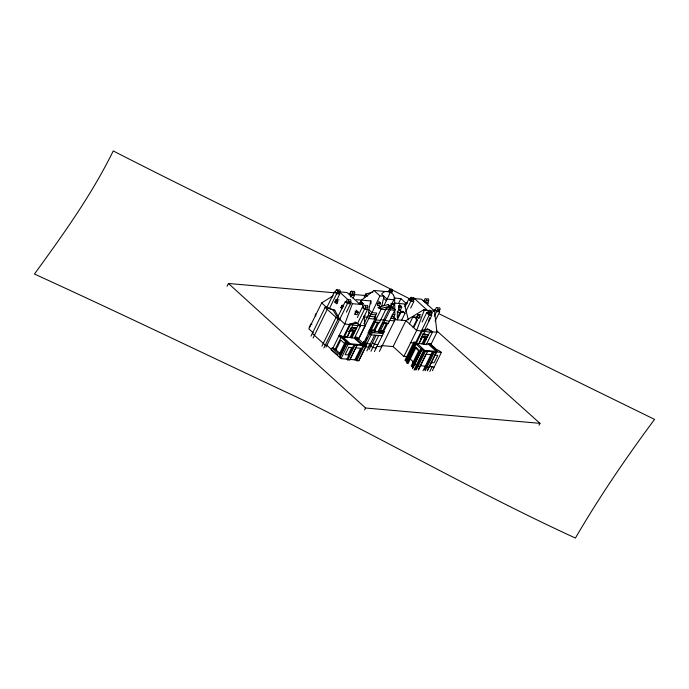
<?xml version="1.0" encoding="UTF-8"?>
<svg xmlns="http://www.w3.org/2000/svg" width="689" height="689" viewBox="0 0 689 689"><rect width="100%" height="100%" fill="white"/><g stroke="black" fill="none" stroke-linecap="round" stroke-linejoin="round"><path stroke-width="1.03" d="M356.127 310.076L358.22 312.263L357.074 314.597L355.007 314.417L355.042 312.754M359.994 304.219L360.028 302.557L361.079 301.532L363.172 303.728L362.405 305.287M368.684 316.285L368.822 309.662L370.768 300.955M370.923 303.927L370.983 300.972L356.23 299.646M378.545 301.119L380.638 303.306L379.484 305.649L377.417 305.46L377.469 302.971M390.99 306.683L391.059 303.358L392.144 304.34L394.203 304.529L393.057 306.863L390.99 306.683L392.144 304.34L393.557 303.651L394.203 304.529M401.782 311.781L399.672 310.11L397.398 311.394L397.269 317.939L400.102 312.177L402.85 311.342L405.106 313.133L401.618 320.239M398.552 309.335L398.621 306.019L399.672 304.994L401.765 307.191L400.619 309.525L398.552 309.335L399.706 307.001L401.119 306.312M428.963 321.048L428.997 319.386M390.654 306.26L393.858 299.749L387.132 299.147L381.637 294.143A6.821 6.416 14.1 0 1 385.418 291.507L388.613 291.438L389.931 292.636L391.636 292.791L392.463 290.887L392.162 289.836M349.185 331.633L351.183 327.559L356.592 328.317L356.265 328.016L353.801 333.02L353.311 330.367L350.77 330.143M353.801 333.02C355.386 329.712 350.279 329.48 349.142 331.9M422.581 334.053L428.48 334.759L428.153 334.466L425.699 339.462L425.526 337.274M425.699 339.462L425.991 338.144L425.199 336.818M410.937 300.947L411.876 297.932A1.344 0.956 -84.9 0 0 411.126 297.243L409.438 299.577L410.937 300.947L413.185 301.145L414.132 298.13A1.344 0.956 -84.9 0 0 413.383 297.45L412.565 298.001L410.317 297.803M350.09 301.593L352.38 303.677L344.793 323.994L332.925 348.109L332.124 348.04L331.211 349.9L340.039 357.712M393.118 346.601L405.899 320.626L423.787 309.688L424.269 310.128L416.681 330.444L403.9 356.42L393.118 346.601L381.163 345.525M391.283 289.75L389.078 294.832A6.821 0.456 -65.2 0 1 387.132 299.147L383.911 305.683M374.411 351.562L384.298 331.616L379.088 330.746L383.032 322.736L388.217 323.641L395.124 309.594L388.002 304.572L379.828 306.803L379.01 308.457L377.994 307.535L381.766 306.123L383.98 296.27L379.923 295.908L370.294 316.225M370.019 333.416L365.471 342.648L364.197 342.02L364.869 342.045M368.916 332.744L369.175 333.304M227.06 286.245L228.429 283.48L334.475 292.799M309.18 327.456L310.98 323.787L311.884 324.605M316.087 313.417L315.166 315.286L315.924 316.001M333.183 295.727L321.66 302.927L308.879 328.903L313.254 332.89M310.963 336.172L325.329 306.984L334.776 310.231L339.643 319.308L338.032 319.205L325.105 307.432L326.767 307.578L334.553 291.757L336.706 293.721L339.755 293.996L335.638 302.359M336.198 290.215L335.276 292.093L336.775 293.454L339.031 293.652L339.953 291.783A1.283 0.913 -84.9 0 0 339.737 290.009A1.283 0.913 -84.9 0 0 338.454 290.422L336.198 290.215A1.283 0.913 -84.9 0 1 337.489 289.811A1.283 0.913 -84.9 0 1 337.696 291.585L336.775 293.454M313.082 338.101L327.223 309.361M329.6 308.172L336.706 293.721M334.837 302.144L335.982 299.81L337.231 299.81L337.705 301.377L336.551 303.711L334.837 302.144L336.06 301.041M321.918 346.154L336.06 317.405M342.002 308.672L340.857 307.63L342.002 305.296L343.251 305.296M338.204 316.018L345.318 301.558L347.351 301.739M351.476 294.901L352.398 293.023A1.283 0.913 -84.9 0 0 352.191 291.258A1.283 0.913 -84.9 0 0 350.899 291.662L349.978 293.531L351.476 294.901L353.733 295.099L354.654 293.23A1.283 0.913 -84.9 0 0 354.439 291.456A1.283 0.913 -84.9 0 0 353.156 291.86M323.89 347.945L338.247 318.757L333.123 310.076L325.329 306.984M347.54 303.263L348.462 301.386A1.283 0.913 -84.9 0 0 348.255 299.62A1.283 0.913 -84.9 0 0 346.963 300.025L346.042 301.894L347.54 303.263L349.797 303.461L350.718 301.593A1.283 0.913 -84.9 0 0 349.383 299.965M350.494 297.028L351.416 295.159L354.456 295.435L353.087 298.225M326 347.17L347.48 303.53L350.52 303.797L346.403 312.169M340.444 353.939L346.627 341.382A9.904 3.307 26.2 0 1 346.455 342.226L340.271 354.775A4.857 1.619 26.2 0 0 340.444 353.939L335.224 349.177L341.399 336.628A9.904 3.307 26.2 0 0 339.1 335.56L341.468 335.767L350.245 343.759L362.845 344.888L362.5 345.594L354.379 338.196L346.102 336.921L346.756 337.515L352.794 325.251L352.139 324.657M335.974 349.866L340.771 340.116L344.509 343.527M355.705 338.867L354.379 338.196L360.631 325.501L355.748 322.555L349.814 323.985L343.561 336.688L346.756 337.515L344.061 337.136M355.007 314.417L356.161 312.074L357.574 311.385M344.216 337.291L350.468 324.588L356.402 323.15L360.631 325.501M372.87 292.084L365.704 294.039L364.18 297.14L364.834 297.2M347.273 337.024L350.331 330.806L353.156 331.056L350.09 337.274M339.711 353.268L345.542 341.417L346.317 342.226A4.857 1.619 26.2 0 1 346.257 342.769M357.307 317.517L362.345 307.277L364.507 309.24L367.547 309.516L359.761 325.337L360.416 325.931L344.793 323.994L339.643 319.308M351.709 330.927L352.208 329.91M352.535 330.203L353.724 327.792M339.97 356.256L346.593 342.803L348.384 342.967M339.755 357.686L340.667 355.825L332.124 348.04M340.952 355.438L347.144 342.855L340.762 337.042M364.567 308.973L365.489 307.105A1.283 0.913 -84.9 0 0 365.282 305.33A1.283 0.913 -84.9 0 0 363.999 305.735L363.077 307.613L364.567 308.973L366.824 309.18L367.745 307.303A1.283 0.913 -84.9 0 0 366.617 305.485M357.479 323.511L364.507 309.24M351.183 337.377L355.774 328.059M341.038 358.616L348.126 344.199L354.034 344.733L354.861 345.482L356.902 345.671L349.814 360.08L347.764 359.899L346.937 359.141L341.038 358.616L339.315 357.048M348.591 344.173L348.935 343.466L340.349 335.672M351.838 337.972L357.875 325.708M349.891 344.457L350.245 343.759M363.671 318.129L364.981 315.459L364.231 315.398M363.904 323.89L368.288 314.985L369.812 316.372L375.953 316.923L368.029 333.02L371.199 334.837L382.162 335.819M346.937 359.141L354.034 344.733M357.083 339.496L357.427 338.799L358.478 338.893L363.422 343.389L362.362 343.294L362.018 343.992M347.764 359.899L354.861 345.482M358.134 339.591L358.478 338.893M363.973 316.268L365.049 325.811L359.012 338.075L356.196 337.825M358.805 338.747L369.812 316.372M377.417 305.46L378.571 303.126L379.983 302.437M374.549 317.526L376.762 313.039L372.069 312.617L368.822 309.662M362.905 343.441L363.706 341.804L365.006 341.925M354.921 359.856L360.614 348.298L355.67 347.85L349.978 359.417L355.894 359.951L356.73 360.709L358.771 360.89L365.868 346.481L365.032 345.723L364.688 346.421M388.613 291.438C389.862 288.992 392.902 288.502 391.223 289.759M389.466 291.602L389.363 289.905L390.68 291.102L392.385 291.258L392.041 290.947L391.309 292.567L390.439 292.489L389.052 291.559L389.707 290.224L389.052 291.559M364.197 342.02L368.736 332.787M369.14 330.772L370.105 331.65L374.825 332.072L375.445 330.815L370.243 329.953L374.161 321.978L375.221 322.073L371.733 329.161M363.137 345.017L363.482 344.311L364.533 344.405L366.083 345.809L358.986 360.226M355.894 359.951L362.982 345.533L363.826 346.3L365.868 346.481M365.876 340.168L367.168 337.532M363.473 345.137L364.67 342.683L366.875 343.622L370.294 343.932M369.003 333.898L370.725 330.393M374.161 321.978L374.644 322.418L381.551 308.379L389.733 306.14L395.124 309.594M389.681 292.136L390.749 290.827L390.095 292.17M364.188 345.103L364.533 344.405M356.73 360.709L363.826 346.3M390.439 292.489L391.094 291.146M364.774 345.249L365.971 342.803M370.303 334.019L371.405 331.771L372.31 332.589L383.265 333.571L382.361 332.753M391.309 292.567L391.628 290.913L392.385 291.258M365.67 346.067L372.31 332.589M375.04 330.642L373.834 330.272L377.77 322.271L378.984 322.633M378.881 322.4L374.962 330.375L375.445 330.815M366.875 350.89L374.618 335.147M369.089 349.556L375.97 335.569M374.894 331.288L377.985 331.564L389.302 308.577L390.491 309.473L390.99 308.457L388.803 306.803M389.518 308.594L390.017 307.578M377.985 331.564L378.959 332.442L379.57 331.185M383.497 323.21L390.491 309.473M379.088 330.746L380.302 331.116L384.247 323.107L383.032 322.736L386.83 323.175M370.949 351.252L378.7 335.509M392.971 308.896L393.402 308.026M380.147 330.841L382.757 331.073L386.693 323.072M384.247 330.289L387.735 323.201M398.621 303.255L400.895 298.638L406.493 303.651M393.066 318.266L394.84 314.658L394.651 297.226M393.298 318.74L394.013 317.293L395.538 318.68L379.415 351.442M397.234 319.851L400.722 312.746L403.478 311.902L402.85 311.342M405.011 306.751L408.715 299.241L410.739 299.422M405.787 311.54L410.868 301.205L413.917 301.481L410.67 308.069M364.636 409.86L365.549 408.009L539.961 423.339L539.048 425.182M409.464 323.873L412.961 316.768L416.087 317.491L417.353 320.161L413.865 327.266M420.376 316.854L418.542 318.516L416.819 316.957L417.973 314.623L420.945 314.778M413.116 327.197L416.612 320.092L415.338 317.431L412.961 316.768M425.406 302.393L426.336 300.525A1.283 0.913 -84.9 0 0 426.121 298.75A1.283 0.913 -84.9 0 0 424.837 299.155L423.916 301.033L425.406 302.393L427.662 302.592L428.584 300.723A1.283 0.913 -84.9 0 0 428.369 298.948A1.283 0.913 -84.9 0 0 427.085 299.362M418.542 318.516L419.687 316.182L419.213 314.623M427.438 304.865L428.386 302.936L425.346 302.66M422.107 322.047L426.689 312.737L428.42 312.892M429.29 314.778L430.212 312.909A1.283 0.792 -47.7 0 1 431.65 311.902A1.283 0.792 -47.7 0 1 432.012 313.064L431.09 314.942L429.29 314.778L427.421 313.073L428.343 311.204A1.283 0.792 -47.7 0 1 429.652 310.188A1.283 0.792 -47.7 0 1 430.246 311.075M404.908 360.364L413.874 342.132L415.863 342.312L424.717 350.374L437.791 351.554L428.928 343.484L428.524 344.311L426.586 344.138M405.675 361.07L414.649 342.838L415.7 342.933L416.871 344L415.82 343.906L406.846 362.138M415.458 343.139L429.221 315.045L431.814 315.278L424.717 329.704M406.277 362.087L415.7 342.933M425.044 336.8L422.262 337.248L419.127 343.466L426.276 344.646L432.528 331.943L428.3 329.6L422.357 331.03L416.113 343.733L418.654 343.966L424.682 331.702L424.028 331.108M407.414 361.785L408.775 359.021M410.429 355.662L409.232 358.099L406.725 356.669L403.9 356.42M414.916 346.55L416.389 343.561M406.966 363.577L414.95 347.359L416.001 347.454L418.24 349.495M433.519 311.514L434.466 309.585L436.619 311.557L439.668 311.824L435.086 321.134M408.017 363.671L416.001 347.454M422.452 335.285L420.617 339.005L422.262 337.248L425.01 337.507L421.944 343.725M423.597 337.377L424.097 336.353M436.688 311.29L437.61 309.413A1.283 0.913 -84.9 0 0 437.394 307.647A1.283 0.913 -84.9 0 0 436.111 308.052L435.19 309.929L436.688 311.29L438.936 311.488L439.858 309.619A1.283 0.913 -84.9 0 0 438.531 307.992M434.328 316.208L436.619 311.557M424.424 336.654L425.613 334.234L423.072 334.01M411.161 366.057L418.688 350.761L414.95 347.359M411.781 366.634L420.755 348.401L421.806 348.496L422.925 349.512L421.875 349.418L412.444 368.572M423.08 343.82L427.206 335.44M423.735 344.422L429.764 332.158M412.384 367.65L421.806 348.496M412.814 368.038L422.236 348.884M394.022 319.558L405.899 320.626L416.681 330.444L432.313 332.382L431.874 331.349L427.645 328.998L421.702 330.436L422.357 331.03M413.994 369.976L423.416 350.822L427.352 351.864L418.378 370.096M415.045 370.071L424.717 350.374M416.337 369.915L425.302 351.683M418.516 369.425L420.333 365.73L426.267 366.264L427.094 367.013L429.144 367.194M420.807 364.765L426.009 354.18L430.952 354.628M432.399 370.665L441.373 352.432L438.592 350.356A4.857 1.619 26.2 0 1 436.344 349.306L431.116 344.543A4.961 1.654 26.2 0 1 431.314 343.699L436.938 332.262L434.552 311.049L421.565 299.215L414.468 298.578L412.642 299.681M423.003 370.785L432.425 351.631M424.45 369.95L433.424 351.726L434.251 352.475L436.292 352.656L427.326 370.889M425.277 370.708L434.251 352.475M427.404 370.217L429.221 366.522L434.216 366.97M429.609 365.738L436.378 351.984M429.876 371.405L432.149 366.789M387.907 323.434L387.158 323.365M348.815 331.598L350.038 330.505M336.551 303.711L337.774 302.6M340.857 307.63L342.08 306.519M416.819 316.957L418.042 315.846M360.623 300.792L373.963 290.474L388.691 291.791M404.426 304.65L407.165 302.996M421.935 336.947L422.658 336.585M360.028 302.557L361.105 303.539L362.526 302.85M369.993 333.467L369.347 333.381M370.329 329.6L371.414 330.375L370.656 329.678M353.758 294.496L365.549 295.529M394.47 298.07L400.895 298.638M389.121 291.283L390.964 292.248M350.899 291.662L352.406 291.791M337.696 291.585L339.953 291.783M352.398 293.023L354.654 293.23M411.815 299.164L414.063 299.37M426.336 300.525L428.584 300.723M423.184 300.697L425.216 300.878M394.134 303.048L404.452 303.978L408.319 319.868M378.571 303.126L380.638 303.306M338.962 299.965L335.982 299.81L337.705 301.377M348.462 301.386L350.718 301.593M437.61 309.413L439.858 309.619M361.105 303.539L363.172 303.728L361.079 301.532M423.787 309.688L426.982 309.972L414.468 298.578M352.38 303.677L362.664 304.598L363.017 307.785M424.269 310.128L434.552 311.049M385.909 308.887L394.694 310.472M365.489 307.105L367.745 307.303M427.421 313.073L429.213 313.237M385.849 309.68L381.129 309.258L379.398 307.682M392.136 314.417L394.84 314.658M333.123 310.076L334.776 310.231M415.338 317.431L416.087 317.491M375.849 314.89L371.156 314.468L368.77 312.298M391.223 316.268L393.927 316.518M416.612 320.092L417.353 320.161M390.525 318.232L395.538 318.68M363.783 316.845L367.22 317.155L368.744 318.542L374.885 319.093M380.638 319.61L389.423 321.195M389.457 320.402L394.47 320.85M380.569 320.394L375.849 319.972L374.118 318.404M338.247 318.757L339.91 318.904M375.221 322.073L377.753 322.306M374.644 322.418L379.363 322.84L386.417 308.052L389.164 307.303L390.99 308.457M359.761 325.337L365.049 325.811M431.65 331.788L436.938 332.262M352.027 327.637L356.265 328.016M370.243 329.953L374.885 330.367M378.959 332.442L383.678 332.865M352.38 332.623L353.474 332.718M424.235 339.066L425.371 339.169M355.49 337.024L356.54 337.119L357.307 337.825L356.256 337.731L357.427 338.799M428.928 343.484L431.314 343.699M341.124 336.473L345.258 336.843M410.644 342.709L413.469 342.958M377.839 344.603L374.377 344.293L372.508 342.597M346.455 342.226L347.661 342.33M368.865 345.671L370.906 345.861L372.766 347.557L376.228 347.867M376.676 346.378L381.689 346.825M433.424 351.726L426.517 351.106L427.352 351.864M441.373 352.432L435.465 351.907L436.292 352.656M362.982 345.533L356.075 344.913L356.902 345.671M365.032 345.723L366.083 345.809M419.17 351.623L420.652 352.105M365.273 346.886L368.693 347.196M434.845 355.102L437.765 355.36L434.087 362.836L431.168 362.578M331.211 349.9L332.012 349.969L326.905 345.327L325.251 345.18L312.324 333.407M415.596 358.874L417.078 359.365M420.195 366.402L418.154 366.221L414.718 363.956M374.42 330.074L373.834 330.272M348.935 343.466L351.235 344.483M439.548 314.029L654.55 419.394C626.189 457.582 599.344 496.924 575.418 538.057C484.97 496.562 398.388 447.48 309.43 403.013C217.655 360.261 126.561 316.053 34.45 274.041C63.095 234.596 91.68 194.849 113.237 150.943C211.695 201.395 311.833 248.496 410.213 299.121M424.717 336.499L425.526 337.11M382.757 331.073L383.962 331.366M436.86 330.884L539.961 423.339M332.709 350.606L337.61 355.05M438.23 310.515L439.668 311.824M430.134 311.359L432.012 313.064M428.343 311.204L430.212 312.909M426.689 312.737L429.221 315.045M408.715 299.241L410.868 301.205M406.295 303.108L406.923 303.668M417.973 314.623L419.687 316.182M431.874 331.349L432.528 331.943M427.645 328.998L428.3 329.6M398.621 306.019L399.706 307.001L401.765 307.191L399.672 304.994M404.486 312.573L405.106 313.133M427.662 334.509L428.317 335.104M399.672 310.11L402.281 312.496M400.102 312.177L400.722 312.746M383.549 298.199L386.34 300.748M397.398 311.394L399.534 313.331M373.963 290.474L379.923 295.908M388.002 304.572L389.733 306.14M389.302 308.577L390.267 309.456M428.524 344.311L436.645 351.709M425.621 344.052L426.276 344.646M379.828 306.803L381.551 308.379M365.704 294.039L367.426 295.615L366.996 296.485L365.273 294.918M417.999 343.372L418.654 343.966M413.874 342.132L414.649 342.838M415.82 343.906L420.755 348.401M421.875 349.418L423.416 350.822M362.664 304.598L359.52 303.918L347.006 292.532L339.384 291.843L348.556 300.197M349.254 293.195L351.416 295.159M383.807 331.168L384.298 331.616M338.316 292.679L339.755 293.996M349.082 302.488L350.52 303.797M415.079 363.422L413.598 362.939L412.978 362.371L414.029 362.466L410.291 359.055L408.663 358.444M357.135 311.273L358.22 312.263L356.161 312.074L355.076 311.092M345.318 301.558L347.48 303.53M342.002 305.296L343.725 306.863M331.84 296.425L332.46 296.993M355.016 321.884L356.402 323.15M349.814 323.985L350.468 324.588M321.66 302.927L326.767 307.578M363.706 341.804L364.67 342.683M362.362 343.294L363.482 344.311M354.732 337.498L362.845 344.888M346.593 342.803L348.126 344.199M228.429 283.48L365.549 408.009M391.636 292.791L393.583 295.236M429.462 317.836L430.108 318.706M346.274 342.088L346.291 342.123A9.973 3.324 26.2 0 1 346.111 342.924A4.857 1.619 26.2 0 0 346.188 342.855M332.925 348.109A4.961 1.654 26.2 0 1 335.224 349.177M393.617 295.297A6.821 6.416 14.1 0 1 393.884 299.81M348.789 347.256L345.146 354.654L348.074 354.913L351.709 347.523L348.789 347.256M341.055 337.326A4.961 1.654 26.2 0 0 338.755 336.258A9.904 3.307 26.2 0 1 341.055 337.326"/></g></svg>
